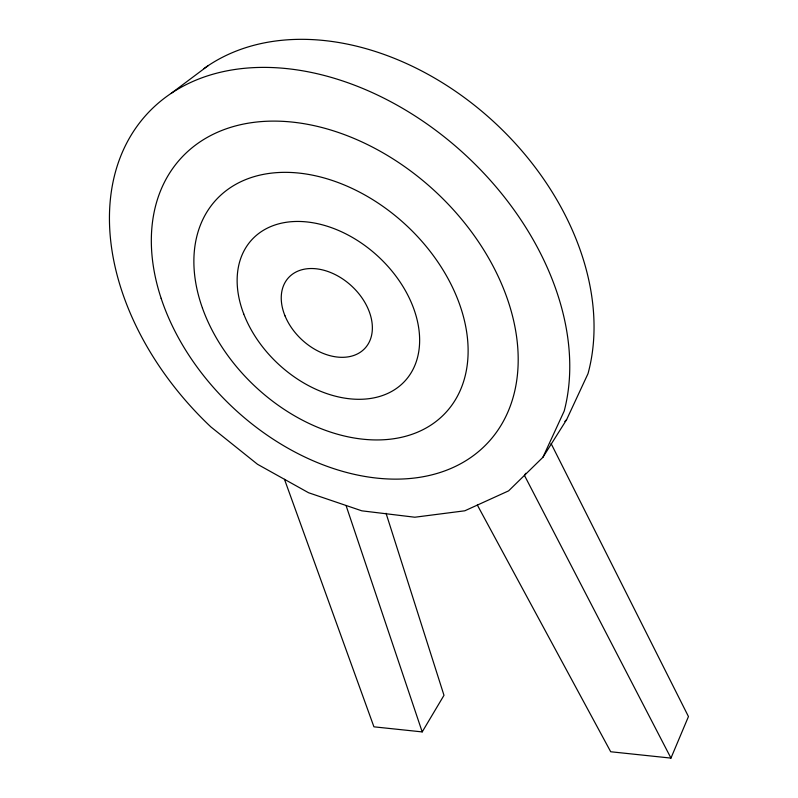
<?xml version="1.0" encoding="UTF-8"?>
<svg xmlns="http://www.w3.org/2000/svg" width="798" height="798" viewBox="0 0 798 798"><rect width="100%" height="100%" fill="white"/><g stroke="black" fill="none" stroke-linecap="round" stroke-linejoin="round"><path stroke-width="1.2" d="M477.354 505.084L610.709 751.756L670.958 758.1L688.455 716.564L551.049 443.479M542.899 457.314L564.186 411.07A262.442 186.253 43 0 0 417.424 117.496A262.442 186.253 43 0 0 134.303 130.214A262.442 186.253 43 0 0 210.881 426.93L257.515 464.286L308.577 492.745L361.833 510.83L414.83 517.224L464.795 510.8L508.615 490.86L542.899 457.314L566.58 419.738L588.006 373.664A254.303 186.203 43.4 0 0 474.69 105.466A254.303 186.203 43.4 0 0 203.919 68.608M284.477 479.319L373.933 726.828L422.202 731.906L443.987 695.317L386.052 513.284M525.762 473.294L524.436 475.369L670.958 758.1M564.834 421.464L566.58 419.738M171.291 93.286L208.009 65.765M346.043 505.473L422.202 731.906M161.136 298.322A209.246 148.029 42.9 0 0 472.795 456.067A209.246 148.029 42.9 0 0 370.302 145.984A209.246 148.029 42.9 0 0 161.136 298.322M285.006 315.848A52.02 36.608 42.8 0 0 363.409 349.823A52.02 36.608 42.8 0 0 331.998 273.096A52.02 36.608 42.8 0 0 285.006 315.848M243.739 313.963A104.159 73.376 42.8 0 0 400.197 385.554A104.159 73.376 42.8 0 0 341.205 231.639A104.159 73.376 42.8 0 0 243.739 313.963M202.453 308.118A156.528 110.463 42.9 0 0 436.666 420.975A156.528 110.463 42.9 0 0 353.943 189.306A156.528 110.463 42.9 0 0 202.453 308.118"/></g></svg>
